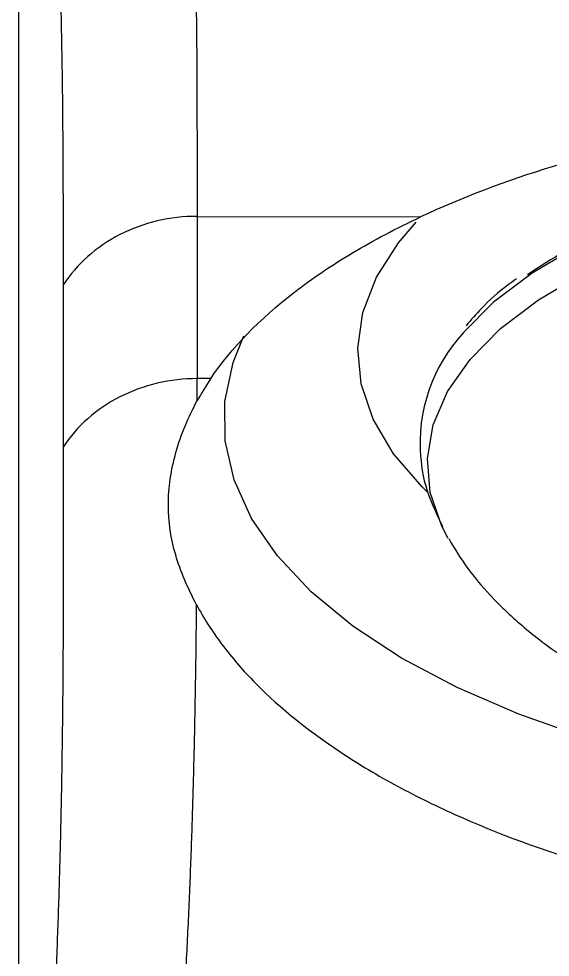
# Model space of a CAD drawing. Header units: inches. Extents: x 2 to 86, y -22 to 129.
# Drawn here: x 40.414 to 41.274, y 76.95 to 78.467 of the extents above; entities that cross this region are included whole.
import ezdxf

# ---------------------------------------------------------------- set-up
doc = ezdxf.new("R2010")
doc.units = ezdxf.units.IN
doc.header["$MEASUREMENT"] = 0
doc.layers.add('BDIM_CYAN', color=4, linetype='Continuous')

# ---------------------------------------------------------------- blocks, each defined once
blk = doc.blocks.new('2020 RHYTHM')
at = {"layer": 'BDIM_CYAN', "color": 3}
for p, q in [((38.3298, 77.1622), (38.6907, 77.1612)), ((38.3297, 76.8646), (38.3297, 76.8999)), ((38.3513, 76.8999), (38.3298, 76.8999))]:
    blk.add_line(p, q, dxfattribs=at)
at = {"layer": 'BDIM_CYAN', "color": 3, "flags": 128}
for points in [[(39.6791, 77.2687), (39.561, 77.265), (39.4447, 77.2548), (39.3318, 77.2382), (39.2239, 77.2154), (39.1225, 77.1868), (39.0291, 77.1528), (38.9449, 77.1138), (38.8711, 77.0704), (38.8089, 77.0233), (38.76, 76.9743)], [(38.7352, 76.6417), (38.7249, 76.6617), (38.7065, 76.7159), (38.702, 76.7707), (38.7113, 76.8253), (38.7344, 76.8791), (38.7708, 76.9311), (38.8201, 76.9808), (38.8816, 77.0274), (38.9544, 77.0702), (39.0375, 77.1087), (39.1297, 77.1423), (39.2298, 77.1705), (39.3363, 77.1929), (39.4478, 77.2093), (39.5626, 77.2194), (39.6792, 77.2231)], [(38.703, 76.7152), (38.6931, 76.7249), (38.6471, 76.7786), (38.6142, 76.8344), (38.5949, 76.8915), (38.5893, 76.9493), (38.5975, 77.007), (38.6195, 77.0639), (38.6548, 77.1192), (38.6839, 77.1531)], [(38.9582, 76.3195), (38.8496, 76.3576), (38.7498, 76.4007), (38.6599, 76.4483), (38.581, 76.5), (38.5138, 76.5553), (38.4591, 76.6134), (38.4173, 76.6739), (38.3891, 76.7361), (38.3746, 76.7993), (38.3741, 76.8629), (38.3875, 76.9261), (38.4047, 76.9691)]]:
    blk.add_lwpolyline(points, dxfattribs=at)
at = {"layer": 'BDIM_CYAN', "color": 3}
blk.add_arc((38.9537, 76.7951), 0.2638, 137.2275, 184.7932, dxfattribs=at)
for points, knots in [([(38.3298, 77.1622), (38.3298, 77.1899), (38.3298, 77.2452), (38.3297, 77.3275), (38.3294, 77.4091), (38.3287, 77.4896), (38.3275, 77.5688), (38.3256, 77.6466), (38.3231, 77.7226), (38.3197, 77.7967), (38.3154, 77.8686), (38.3099, 77.938), (38.3033, 78.0047), (38.2957, 78.069), (38.2872, 78.1311), (38.2781, 78.1914), (38.2685, 78.2501), (38.2618, 78.2882), (38.2585, 78.3072)], [0, 0, 0, 0, 0.062498, 0.124998, 0.187499, 0.250001, 0.312503, 0.375006, 0.437513, 0.50002, 0.562511, 0.624974, 0.687473, 0.749958, 0.812444, 0.874945, 0.937463, 1, 1, 1, 1]), ([(38.041, 78.1843), (38.043, 78.1727), (38.047, 78.1496), (38.053, 78.1143), (38.0589, 78.0785), (38.0646, 78.0422), (38.0701, 78.0052), (38.0754, 77.9675), (38.0803, 77.9291), (38.085, 77.8898), (38.0893, 77.8496), (38.0931, 77.8084), (38.0965, 77.7662), (38.0995, 77.7231), (38.104, 77.6461), (38.1085, 77.5316), (38.1115, 77.3759), (38.1126, 77.2154), (38.1126, 77.106), (38.1127, 77.0513)], [0, 0, 0, 0, 0.038465, 0.076922, 0.115372, 0.153815, 0.192251, 0.230682, 0.269108, 0.307532, 0.345959, 0.384395, 0.422844, 0.461302, 0.499767, 0.624797, 0.749856, 0.874927, 1, 1, 1, 1]), ([(38.041, 75.1174), (38.041, 75.2006), (38.041, 75.4942), (38.041, 76.1122), (38.041, 76.9656), (38.041, 77.6905), (38.041, 78.0798), (38.041, 78.1843)], [0.2000885, 0.2000885, 0.2000885, 0.2000885, 0.25, 0.375, 0.5625, 0.75, 0.8213867, 0.8213867, 0.8213867, 0.8213867]), ([(40.6907, 77.1554), (40.6253, 77.1863), (40.5543, 77.2138), (40.4399, 77.2498), (40.4005, 77.2609), (40.3188, 77.2815), (40.2765, 77.2909), (40.1481, 77.316), (40.0599, 77.3286), (39.9464, 77.3394), (39.9235, 77.3413), (39.8775, 77.3446), (39.8542, 77.3461), (39.7845, 77.3494), (39.7381, 77.3506), (39.5994, 77.3511), (39.5074, 77.3473), (39.393, 77.3372), (39.3701, 77.3349), (39.3249, 77.3298), (39.3025, 77.327), (39.236, 77.3179), (39.1925, 77.3109), (39.1073, 77.2948), (39.0656, 77.2858), (39.0043, 77.2708), (38.9841, 77.2656), (38.9441, 77.2546), (38.9244, 77.2488), (38.8279, 77.2191), (38.7564, 77.1919), (38.6907, 77.1612)], [0, 0, 0, 0, 0.125, 0.125, 0.1875, 0.1875, 0.25, 0.25, 0.375, 0.375, 0.40625, 0.40625, 0.4375, 0.4375, 0.5, 0.5, 0.625, 0.625, 0.65625, 0.65625, 0.6875, 0.6875, 0.75, 0.75, 0.8125, 0.8125, 0.84375, 0.84375, 0.875, 0.875, 1, 1, 1, 1]), ([(39.6793, 77.2787), (39.6196, 77.277), (39.4966, 77.2736), (39.3462, 77.2519), (39.2289, 77.2264), (39.1146, 77.1944), (38.9827, 77.1446), (38.9032, 77.0934), (38.8635, 77.0679)], [0, 0, 0, 0, 0.1845, 0.380051, 0.482011, 0.583993, 0.791997, 1, 1, 1, 1]), ([(38.3298, 77.1622), (38.308, 77.1623), (38.2861, 77.1598), (38.2438, 77.1498), (38.2234, 77.1423), (38.1855, 77.123), (38.168, 77.1111), (38.1371, 77.0837), (38.1236, 77.0681), (38.1127, 77.0513)], [0, 0, 0, 0, 0.25, 0.25, 0.5, 0.5, 0.75, 0.75, 1, 1, 1, 1]), ([(38.3298, 76.8999), (38.3298, 76.9438), (38.3298, 77.0316), (38.3298, 77.1187), (38.3298, 77.1622)], [0, 0, 0, 0, 0.5000001, 1, 1, 1, 1]), ([(38.3513, 76.8999), (38.3849, 76.9494), (38.4302, 76.996), (38.5012, 77.0508), (38.5161, 77.0616), (38.5475, 77.0828), (38.5639, 77.0932), (38.615, 77.1237), (38.6516, 77.1429), (38.6907, 77.1612)], [0, 0, 0, 0, 0.5, 0.5, 0.625, 0.625, 0.75, 0.75, 1, 1, 1, 1]), ([(38.1127, 77.0513), (38.1127, 77.0296), (38.1127, 76.9862), (38.1128, 76.9207), (38.1128, 76.8552), (38.1129, 76.8113), (38.1129, 76.7894)], [0, 0, 0, 0, 0.25, 0.5, 0.75, 1, 1, 1, 1]), ([(38.8457, 77.0611), (38.8414, 77.0581), (38.8199, 77.043), (38.7921, 77.0178), (38.7723, 76.9948), (38.7643, 76.9855)], [0, 0, 0, 0, 0.128969, 0.647187, 1, 1, 1, 1]), ([(38.3297, 76.8999), (38.3079, 76.8999), (38.2861, 76.8974), (38.2438, 76.8875), (38.2235, 76.88), (38.1856, 76.8607), (38.1681, 76.8489), (38.1372, 76.8215), (38.1238, 76.8061), (38.1129, 76.7894)], [0, 0, 0, 0, 0.25, 0.25, 0.5, 0.5, 0.75, 0.75, 1, 1, 1, 1]), ([(38.3285, 76.5345), (38.3399, 76.5129), (38.3536, 76.4914), (38.3776, 76.4595), (38.3862, 76.4488), (38.4043, 76.4279), (38.4139, 76.4176), (38.4643, 76.3666), (38.5126, 76.3278), (38.5829, 76.2821), (38.5975, 76.273), (38.6276, 76.2553), (38.6432, 76.2466), (38.691, 76.2211), (38.7243, 76.205), (38.8288, 76.1592), (38.9044, 76.132), (39.0679, 76.0849), (39.1532, 76.0657), (39.2859, 76.0436), (39.3309, 76.0373), (39.3997, 76.0295), (39.4229, 76.0272), (39.4695, 76.0232), (39.4928, 76.0215), (39.6092, 76.0145), (39.7025, 76.0137), (39.8194, 76.0186), (39.8428, 76.0198), (39.8895, 76.023), (39.913, 76.0249), (39.9825, 76.0314), (40.0281, 76.0368), (40.1627, 76.0565), (40.2495, 76.074), (40.3751, 76.1068), (40.4156, 76.1186), (40.4937, 76.1441), (40.5313, 76.1577), (40.6038, 76.1867), (40.6386, 76.202), (40.6886, 76.2263), (40.705, 76.2346), (40.7368, 76.2516), (40.7522, 76.2602), (40.8267, 76.3042), (40.8786, 76.3415), (40.9339, 76.391), (40.9444, 76.401), (40.9646, 76.4214), (40.9742, 76.4317), (41.0012, 76.4628), (41.017, 76.4838), (41.0575, 76.5473), (41.0756, 76.5905), (41.0869, 76.6455), (41.0886, 76.6566), (41.0908, 76.6787), (41.0913, 76.6896), (41.091, 76.7225), (41.0885, 76.7442), (41.079, 76.7875), (41.0719, 76.809), (41.0531, 76.8518), (41.0413, 76.8731), (41.0272, 76.8941)], [0, 0, 0, 0, 0.03125, 0.03125, 0.046875, 0.046875, 0.0625, 0.0625, 0.125, 0.125, 0.140625, 0.140625, 0.15625, 0.15625, 0.1875, 0.1875, 0.25, 0.25, 0.3125, 0.3125, 0.34375, 0.34375, 0.359375, 0.359375, 0.375, 0.375, 0.4375, 0.4375, 0.453125, 0.453125, 0.46875, 0.46875, 0.5, 0.5, 0.5625, 0.5625, 0.59375, 0.59375, 0.625, 0.625, 0.65625, 0.65625, 0.671875, 0.671875, 0.6875, 0.6875, 0.75, 0.75, 0.765625, 0.765625, 0.78125, 0.78125, 0.8125, 0.8125, 0.875, 0.875, 0.890625, 0.890625, 0.90625, 0.90625, 0.9375, 0.9375, 0.96875, 0.96875, 1, 1, 1, 1]), ([(38.3285, 76.5345), (38.314, 76.562), (38.3025, 76.5883), (38.2869, 76.6414), (38.2829, 76.6682), (38.2829, 76.7097), (38.2839, 76.7237), (38.288, 76.752), (38.2911, 76.7664), (38.3032, 76.8093), (38.315, 76.8377), (38.3297, 76.8646)], [0, 0, 0, 0, 0.25, 0.25, 0.5, 0.5, 0.625, 0.625, 0.75, 0.75, 1, 1, 1, 1]), ([(38.1129, 76.7893), (38.1129, 76.757), (38.113, 76.6922), (38.113, 76.5944), (38.1127, 76.4961), (38.1121, 76.397), (38.1109, 76.297), (38.1092, 76.196), (38.1066, 76.0938), (38.1032, 75.9903), (38.0987, 75.8853), (38.0922, 75.761), (38.0827, 75.6162), (38.07, 75.4509), (38.0558, 75.2841), (38.0459, 75.173), (38.041, 75.1174)], [0, 0, 0, 0, 0.06251, 0.12502, 0.18753, 0.25004, 0.312549, 0.375054, 0.437555, 0.500053, 0.562549, 0.62504, 0.718768, 0.812502, 0.906248, 1, 1, 1, 1]), ([(38.6913, 76.7727), (38.6914, 76.771), (38.6923, 76.7472), (38.7034, 76.7087), (38.7197, 76.6746), (38.7263, 76.6607)], [0, 0, 0, 0, 0.041287, 0.608543, 1, 1, 1, 1]), ([(38.7363, 76.6413), (38.746, 76.625), (38.7664, 76.5911), (38.8107, 76.5404), (38.8679, 76.4877), (38.9385, 76.4371), (39.0192, 76.3915), (39.1039, 76.3536), (39.1909, 76.3227), (39.2781, 76.2983), (39.3659, 76.2794), (39.4468, 76.2666), (39.5204, 76.2585), (39.5979, 76.2525), (39.6536, 76.2516), (39.6876, 76.251)], [0, 0, 0, 0, 0.066002, 0.137401, 0.215733, 0.308081, 0.397598, 0.486156, 0.57067, 0.651779, 0.728234, 0.805241, 0.861348, 0.915245, 1, 1, 1, 1]), ([(38.2541, 75.2179), (38.2573, 75.2532), (38.2639, 75.3237), (38.2735, 75.4296), (38.2826, 75.5353), (38.2912, 75.6405), (38.299, 75.7449), (38.306, 75.8483), (38.3119, 75.9503), (38.3168, 76.0508), (38.3206, 76.15), (38.3236, 76.2478), (38.3259, 76.3444), (38.3275, 76.44), (38.3282, 76.503), (38.3285, 76.5345)], [0, 0, 0, 0, 0.076974, 0.153948, 0.230917, 0.30788, 0.384838, 0.461794, 0.538756, 0.615729, 0.692711, 0.769695, 0.846464, 0.923232, 1, 1, 1, 1])]:
    blk.add_open_spline(points, degree=3, knots=knots, dxfattribs=at)
blk.add_open_spline([(38.3513, 76.8999), (38.3434, 76.8882), (38.3362, 76.8764), (38.3297, 76.8646)], degree=3, dxfattribs=at)

msp = doc.modelspace()

# ---------------------------------------------------------------- block references
msp.add_blockref('2020 RHYTHM', (2.3733, 0.9854))

doc.saveas('drawing.dxf')
